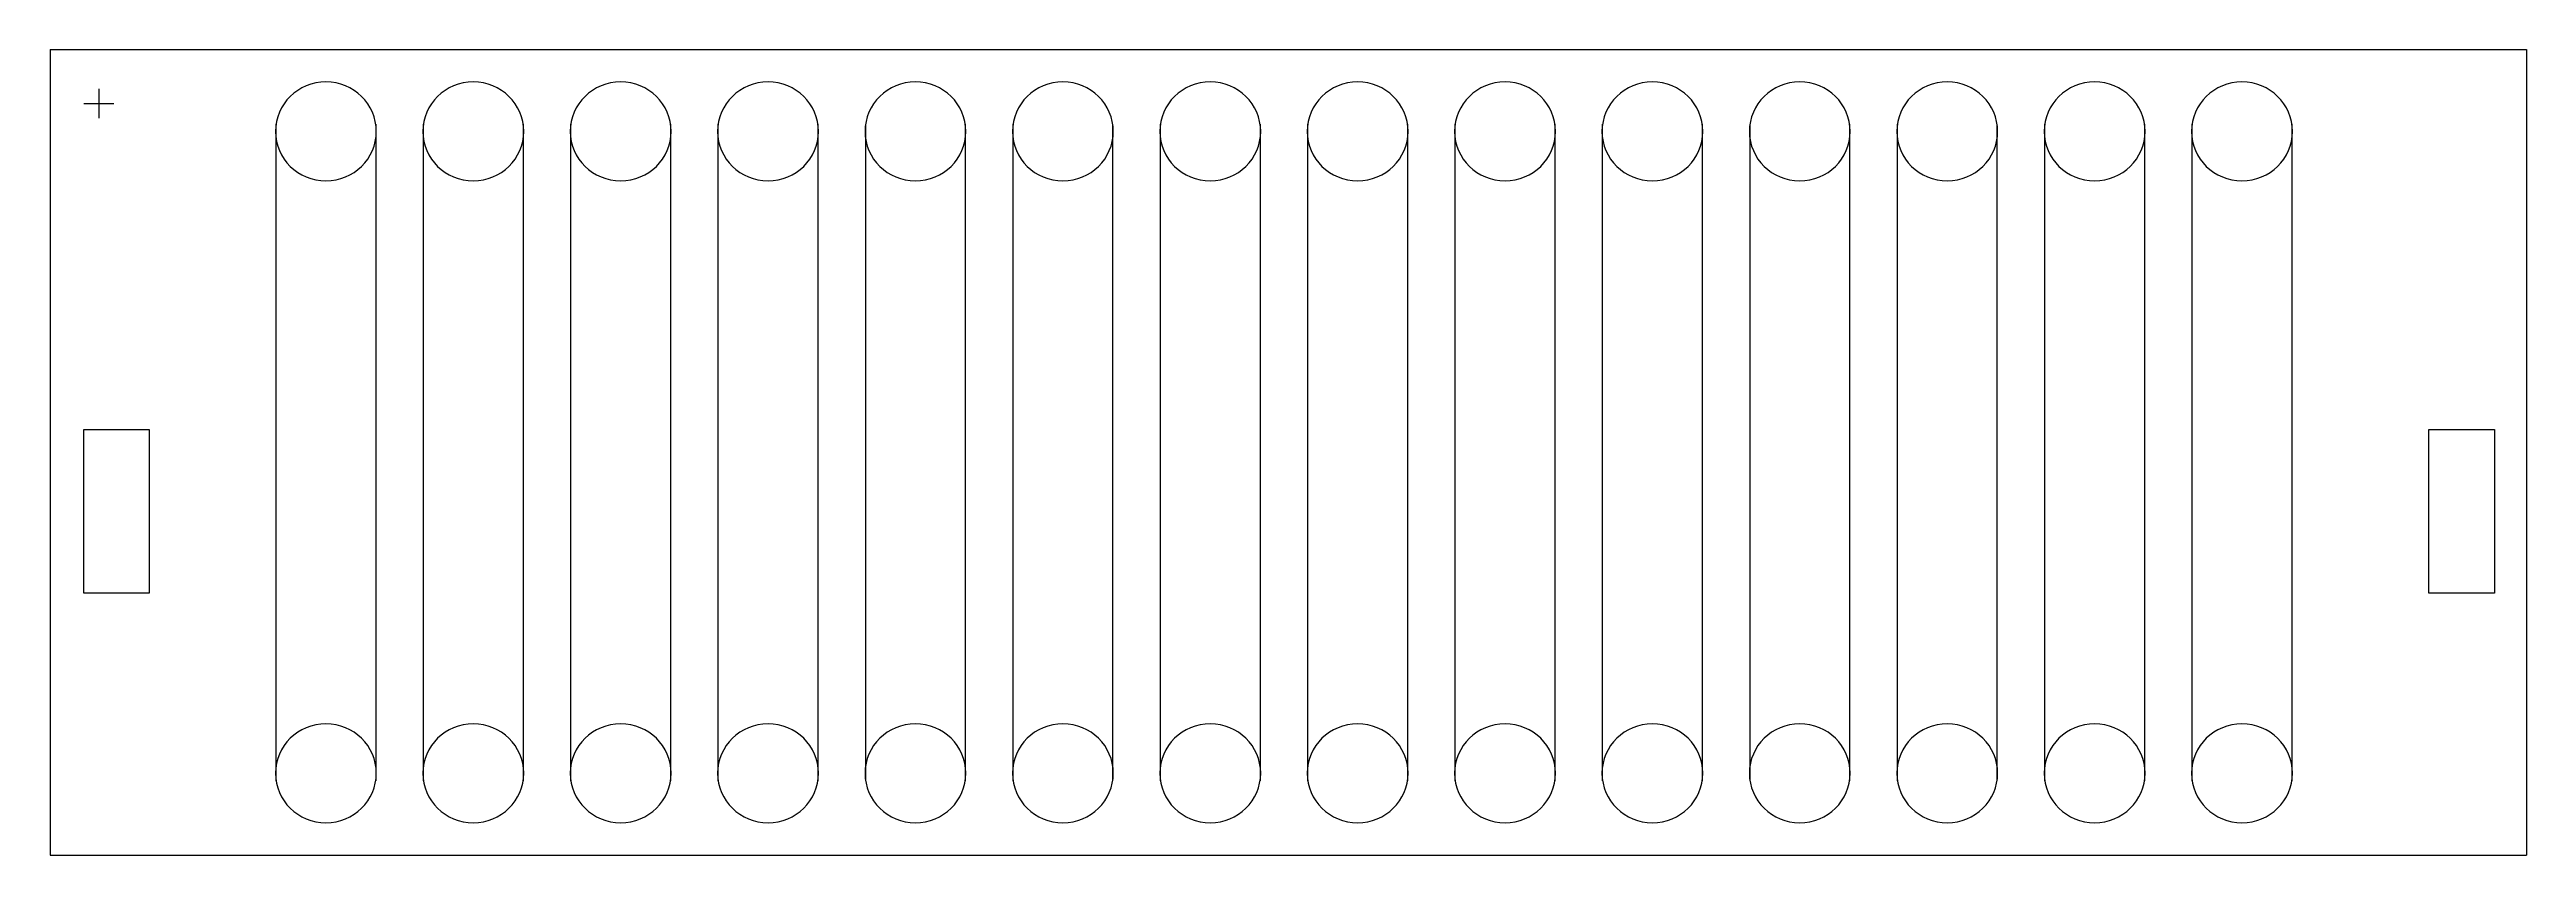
# Model space of a CAD drawing. Header units: millimetres. Extents: x 1 to 75623, y 1 to 24732.
import ezdxf

# ---------------------------------------------------------------- set-up
doc = ezdxf.new("R2010")
doc.units = ezdxf.units.MM
doc.styles.get("Standard").update_dxf_attribs({"font": 'arial.ttf'})

# ---------------------------------------------------------------- blocks, each defined once
blk = doc.blocks.new('*U2')
at = {"color": 1}
for p, q in [((-1530, 10024), (-1530, -10030)), ((1520, 10024), (1520, -10030))]:
    blk.add_line(p, q, dxfattribs=at)
for centre in [(0, 9800), (0, -9800)]:
    blk.add_ellipse(centre, major_axis=(-1540, 0), ratio=0.980392, start_param=3.141593, end_param=9.424778, dxfattribs=at)
blk = doc.blocks.new('*U3')
at = {"color": 0, "linetype": 'ByBlock', "lineweight": -2, "transparency": 16777216}
for p in [(0, 0), (4500, 0), (9000, 0), (13500, 0), (18000, 0), (22500, 0), (27000, 0), (31500, 0), (36000, 0), (40500, 0), (45000, 0), (49500, 0), (54000, 0), (58500, 0)]:
    blk.add_blockref('*U2', p, dxfattribs=at)

msp = doc.modelspace()

# ---------------------------------------------------------------- linework, layer by layer
at = {"color": 1}
for p, q in [((23, 24732), (23, 132)), ((23, 24732), (75623, 24732)), ((75623, 24732), (75623, 132)), ((1502, 23532), (1502, 22632)), ((1043, 23082), (1961, 23082)), ((1043, 8132), (1043, 13132)), ((1043, 13132), (3043, 13132)), ((3043, 13132), (3043, 8132)), ((72643, 8132), (72643, 13132)), ((72643, 13132), (74643, 13132)), ((74643, 13132), (74643, 8132)), ((3043, 8132), (1043, 8132)), ((74643, 8132), (72643, 8132)), ((23, 132), (75623, 132))]:
    msp.add_line(p, q, dxfattribs=at)

# ---------------------------------------------------------------- block references
msp.add_blockref('*U3', (8438, 12432), dxfattribs=at)

# ---------------------------------------------------------------- texts
at = {"color": 1, "insert": (1, 3), "char_height": 2.5, "width": 25.17, "attachment_point": 1}
msp.add_mtext('0.98039215686', dxfattribs=at)

doc.saveas('drawing.dxf')
